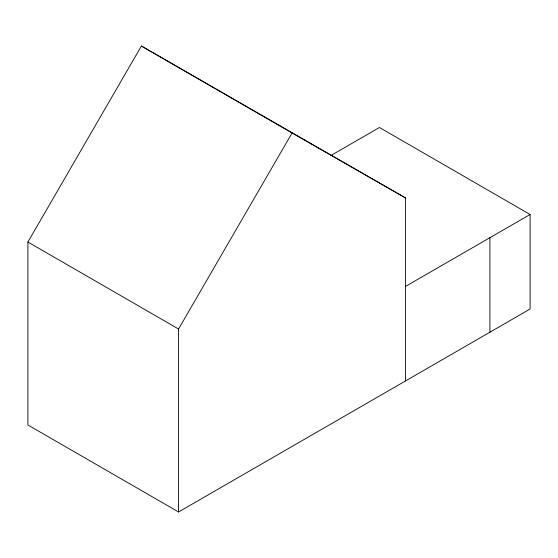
<?xml version="1.0" encoding="UTF-8"?>
<svg xmlns="http://www.w3.org/2000/svg" width="558" height="558" viewBox="0 0 558 558"><rect width="100%" height="100%" fill="white"/><g stroke="black" fill="none" stroke-linecap="round" stroke-linejoin="round"><path stroke-width="0.84" d="M331.131 155.396L379.44 127.503L530.1 214.488L530.1 309.013L178.56 511.972L27.9 424.987L27.9 242.032L141.397 46.028L405.554 197.957L405.554 380.919M178.56 511.972L178.56 329.018L292.057 133.013L405.554 197.957M405.554 286.394L530.1 214.488M141.397 46.028L292.057 133.013M27.9 242.032L178.56 329.018M489.924 237.687L489.924 332.205"/></g></svg>
